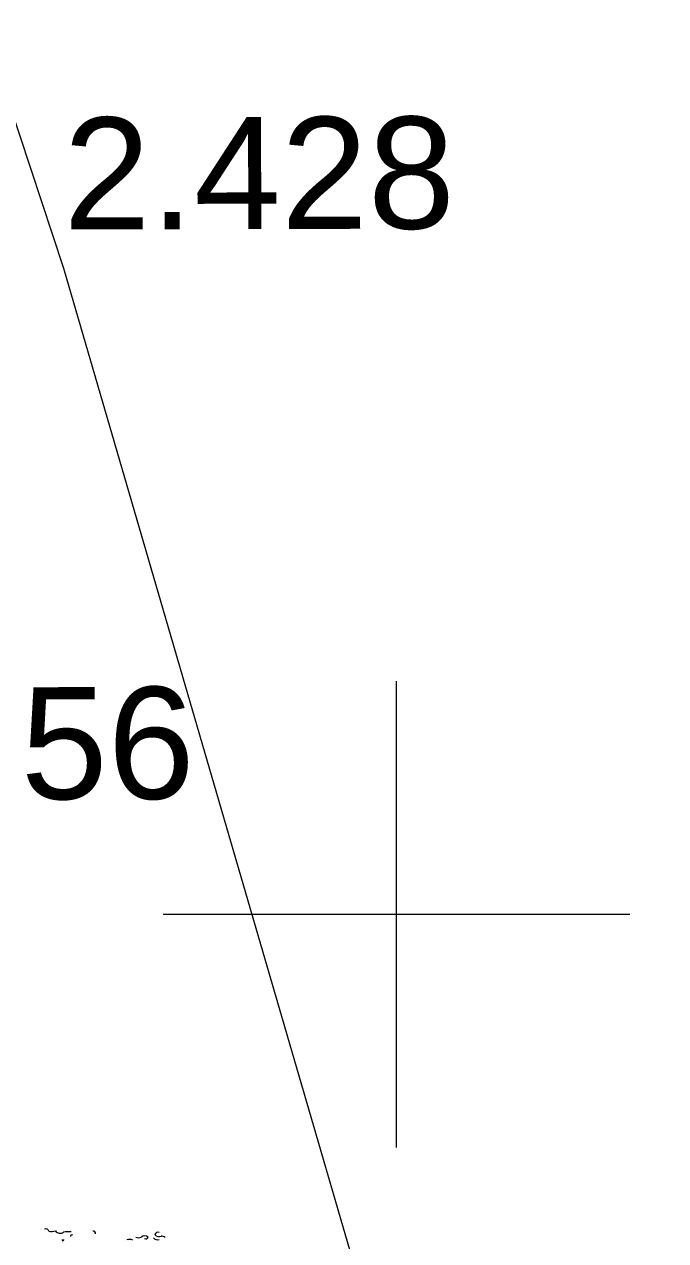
# Model space of a CAD drawing. Header units: millimetres. Extents: x 563604 to 809435, y 2337 to 1331933.
# Drawn here: x 725460 to 728896, y 1289183 to 1295704 of the extents above; entities that cross this region are included whole.
import ezdxf

# ---------------------------------------------------------------- set-up
doc = ezdxf.new("R2010")
doc.units = ezdxf.units.MM
for name, color, linetype, lineweight in [('CD TAI', 7, 'Continuous', 9), ('khung-1', 253, 'Continuous', 9), ('ks_caytram-1', 253, 'Continuous', 9), ('MEP DUONG NHUA-1', 253, 'Continuous', 9), ('NCV_TKCS_HIEN TRANG_251226_dwg-1', 253, 'Continuous', 9)]:
    doc.layers.add(name, color=color, linetype=linetype, lineweight=lineweight)
doc.styles.add('Arial', font='arial_0.ttf', dxfattribs={"height": 600.128024})

# ---------------------------------------------------------------- blocks, each defined once
blk = doc.blocks.new('NCV_TKCS_HIEN TRANG_251226_dwg_CX-2645538-TỔNG THỂ_HIỆN TRẠNG KHU ĐẤT')
at = {"layer": 'ks_caytram-1'}
for centre, radius, start, end in [((724057.7, 1295516.8), 17.1, 11.6861, 113.29389), ((724088.1, 1295597.8), 78.7, 260.0421, 287.1641), ((724135.6, 1295539.6), 29.7, 214.91008, 307.41409), ((724184.8, 1295153.7), 363.6, 88.55648, 94.89659), ((724312.5, 1295508.7), 12.4, 348.97008, 101.29868), ((724658, 1295500.4), 15.3, 61.83409, 171.56599), ((724150.3, 1295474.9), 4.72, 155.6241, 10.39308), ((724198.5, 1295493.9), 7.95, 56.22007, 188.9901), ((724507.5, 1295431), 45.6, 68.03409, 108.14649), ((724555.2, 1295516.5), 30.8, 243.1801, 297.0901), ((724588.3, 1295470), 27, 45.37509, 134.89539), ((724594.3, 1295493.4), 13.6, 243.30709, 341.72208), ((724656.4, 1295500.6), 25.7, 218.25209, 292.9471), ((724665.7, 1295521.1), 29.3, 218.95708, 291.45009), ((724681.5, 1295472.7), 21.7, 41.76609, 103.45239)]:
    blk.add_arc(centre, radius, start, end, dxfattribs=at)
blk = doc.blocks.new('NCV_TKCS_HIEN TRANG_251226_dwg-1595164-TỔNG THỂ_HIỆN TRẠNG KHU ĐẤT')
at = {"layer": 'khung-1'}
for p, q in [((727454.3, 1289683), (727454.3, 1292183)), ((726204.3, 1290933), (728704.3, 1290933))]:
    blk.add_line(p, q, dxfattribs=at)
at = {"layer": 'MEP DUONG NHUA-1', "flags": 128}
blk.add_lwpolyline([(716231.5, 1321591.7), (717133.5, 1319975.5), (720696.1, 1309813.7), (723366.6, 1301357.1), (725670.4, 1294397), (733749.3, 1266649), (735367.7, 1261954.8), (739458.1, 1249812.8), (743658, 1235750.6), (749920.1, 1214169.6), (754437.4, 1199109), (756928.6, 1191184.1), (760666.8, 1178214.1), (762672.6, 1171661.4), (768012.8, 1151455.6)], dxfattribs=at)
blk.add_blockref('NCV_TKCS_HIEN TRANG_251226_dwg_CX-2645538-TỔNG THỂ_HIỆN TRẠNG KHU ĐẤT', (1516.4, -6287.1))
at = {"layer": 'CD TAI', "char_height": 600.13, "width": 2512.823, "attachment_point": 1, "rotation": 0.13459, "line_spacing_factor": 0.941778, "style": 'Arial'}
for s, insert in [('2.428', (725668.5, 1295204.4)), ('2.156', (724274.4, 1292147.4))]:
    blk.add_mtext(s, dxfattribs=dict(at, insert=insert))

msp = doc.modelspace()

# ---------------------------------------------------------------- block references
at = {"layer": 'NCV_TKCS_HIEN TRANG_251226_dwg-1'}
msp.add_blockref('NCV_TKCS_HIEN TRANG_251226_dwg-1595164-TỔNG THỂ_HIỆN TRẠNG KHU ĐẤT', (0, 0), dxfattribs=at)

doc.saveas('drawing.dxf')
